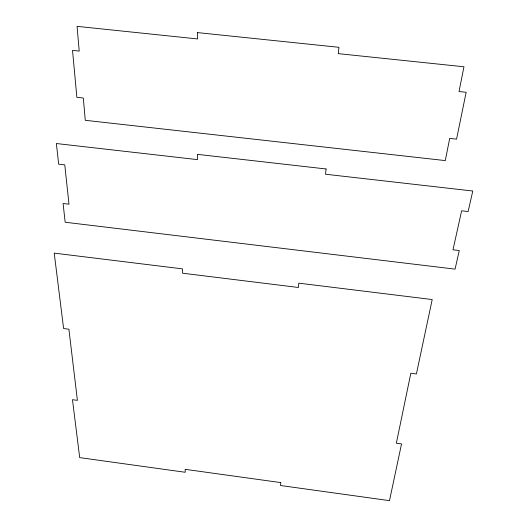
<?xml version="1.0" encoding="UTF-8"?>
<svg xmlns="http://www.w3.org/2000/svg" width="527" height="527" viewBox="0 0 527 527"><rect width="100%" height="100%" fill="white"/><g stroke="black" fill="none" stroke-linecap="round" stroke-linejoin="round"><path stroke-width="0.79" d="M197.618 32.615L197.618 38.945L77.061 26.35L79.221 51.106L72.522 50.388L76.863 97.324L83.332 98.035L85.275 120.301L445.275 160.59L449.696 138.397L456.56 139.148L466.151 92.291L459.03 91.533L463.964 66.777L338.288 53.642L338.947 47.311L197.618 32.615M280.792 482.594L280.529 485.512L389.493 500.65L401.541 443.912L396.35 443.214L410.823 373.254L416.396 373.972L432.206 299.553L298.802 283.164L298.414 287.478L182.579 273.21L182.52 268.882L54.215 253.125L63.615 328.545L68.892 329.223L77.41 400.355L72.476 399.697L79.689 457.614L185.221 472.271L185.181 469.333L280.792 482.594M326.075 168.976L325.528 174.226L472.785 191.018L468.128 211.538L461.626 210.787L452.989 249.811L459.274 250.562L455.064 269.132L65.183 222.242L63.082 203.501L68.991 204.206L64.775 164.885L58.675 164.174L56.363 143.528L197.434 159.622L197.434 154.358L326.075 168.976"/></g></svg>
